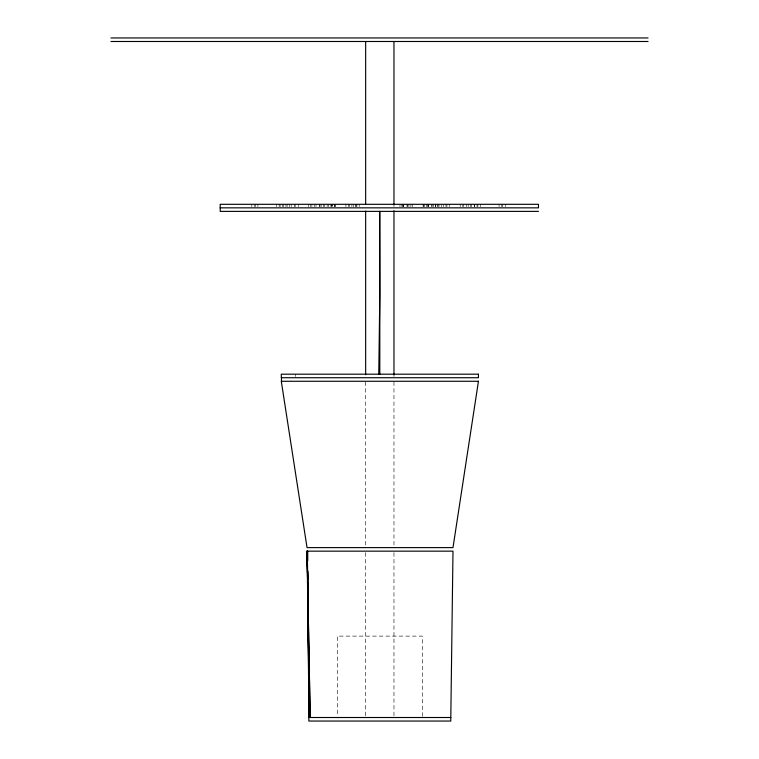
<?xml version="1.0" encoding="UTF-8"?>
<svg xmlns="http://www.w3.org/2000/svg" width="759" height="759" viewBox="0 0 759 759"><rect width="100%" height="100%" fill="white"/><g stroke="black" fill="none" stroke-linecap="round" stroke-linejoin="round"><path stroke-width="0.57" stroke-dasharray="3.79 2.85" d="M505.333 204.304L505.333 206.657M502.638 204.304L502.638 206.657M501.794 204.304L501.794 206.657M499.09 204.304L499.09 206.657M480.561 204.304L480.561 206.657M477.866 204.304L477.866 206.657M477.022 204.304L477.022 206.657M474.328 204.304L474.328 206.657M474.271 204.304L474.271 206.657M471.652 204.304L471.652 206.657M470.732 204.304L470.732 206.657M468.17 204.304L468.17 206.657M466.339 204.304L466.339 206.657M463.758 204.304L463.758 206.657M462.791 204.304L462.791 206.657M460.22 204.304L460.22 206.657M449.499 204.304L449.499 206.657M446.937 204.304L446.937 206.657M445.96 204.304L445.96 206.657M443.398 204.304L443.398 206.657M441.577 204.304L441.577 206.657M438.996 204.304L438.996 206.657M438.028 204.304L438.028 206.657M437.203 204.304L437.203 206.657M435.647 204.304L435.647 206.657M435.448 204.304L435.448 206.657M433.664 204.304L433.664 206.657M432.099 204.304L432.099 206.657M431.776 204.304L431.776 206.657M428.304 204.304L428.304 206.657M428.237 204.304L428.237 206.657M427.298 204.304L427.298 206.657M426.634 204.304L426.634 206.657M424.755 204.304L424.755 206.657M423.759 204.304L423.759 206.657M423.095 204.304L423.095 206.657M422.289 716.335L422.289 636.108L337.338 636.108L337.338 716.335M412.441 204.304L412.441 206.657M410.875 204.304L410.875 206.657M408.892 204.304L408.892 206.657M407.346 204.304L407.346 206.657M407.004 204.304L407.004 206.657M403.541 204.304L403.541 206.657M403.475 204.304L403.475 206.657M402.526 204.304L402.526 206.657M401.862 204.304L401.862 206.657M399.993 204.304L399.993 206.657M393.968 204.304L393.968 206.657M393.968 374.187L393.968 376.549M393.968 381.872L393.968 546.717M393.968 552.647L393.968 716.306M365.658 381.872L365.658 546.717M365.658 552.647L365.658 716.306M359.206 204.304L359.206 206.657M356.891 204.304L356.939 206.657M356.113 204.304L356.113 206.657M355.677 204.304L355.677 206.657M353.409 204.304L353.409 206.657M351.901 204.304L351.901 206.657M349.415 204.304L349.415 206.657M348.353 204.304L348.353 206.657M345.914 204.304L345.914 206.657M335.658 204.304L335.658 206.657M334.88 204.304L334.88 206.657M334.444 204.304L334.444 206.657M331.341 204.304L331.341 206.657M330.896 204.304L330.896 206.657M328.638 204.304L328.638 206.657M327.129 204.304L327.129 206.657M324.681 204.304L324.681 206.657M323.59 204.304L323.495 206.657M321.142 204.304L321.142 206.657M319.956 204.304L319.956 206.657M319.511 204.304L319.511 206.657M315.972 204.304L315.972 206.657M314.264 204.304L314.264 206.657M311.892 204.304L311.892 206.657M310.725 204.304L310.725 206.657M308.353 204.304L308.353 206.657M298.742 204.304L298.742 206.657M295.45 374.187L295.45 376.549M295.175 204.304L295.175 206.657M294.739 204.304L294.739 206.657M291.2 204.304L291.2 206.657M289.492 204.304L289.492 206.657M287.12 204.304L287.12 206.657M285.953 204.304L285.953 206.657M283.581 204.304L283.581 206.657M282.68 204.304L282.68 206.657M280.128 204.304L280.128 206.657M279.141 204.304L279.141 206.657M276.589 204.304L276.589 206.657M257.908 204.304L257.908 206.657M255.347 204.304L255.347 206.657M254.369 204.304L254.369 206.657M251.808 204.304L251.808 206.657M332.167 206.657L332.167 204.304L332.129 206.657"/><path stroke-width="1.14" d="M450.761 717.511L308.866 717.511L308.866 721.05L450.761 721.05L452.99 551.157L307.044 551.157L309.406 717.511L307.31 551.157L308.96 717.511L308.05 600.711M378.76 374.215L379.813 294.558L379.633 211.382M110.937 37.95L648.063 37.95M110.937 41.489L648.063 41.489M220.195 207.843L538.463 207.843L538.463 204.304L220.195 204.304L220.195 211.382L538.463 211.382M307.708 551.157L307.774 560.597M307.85 571.214L307.926 579.478M393.968 41.508L393.968 203.981M393.968 210.717L393.968 374.756M379.813 211.382L379.813 374.187M365.658 41.508L365.658 203.981M365.658 211.097L365.658 374.756M281.485 377.726L281.485 381.274M478.445 381.274L452.99 547.619L307.044 547.619L281.295 381.274L478.445 381.274M478.445 374.187L281.295 374.187L281.295 377.726L478.445 377.726L478.455 374.187M310.184 717.511L307.082 551.157L310.184 717.511"/></g></svg>
